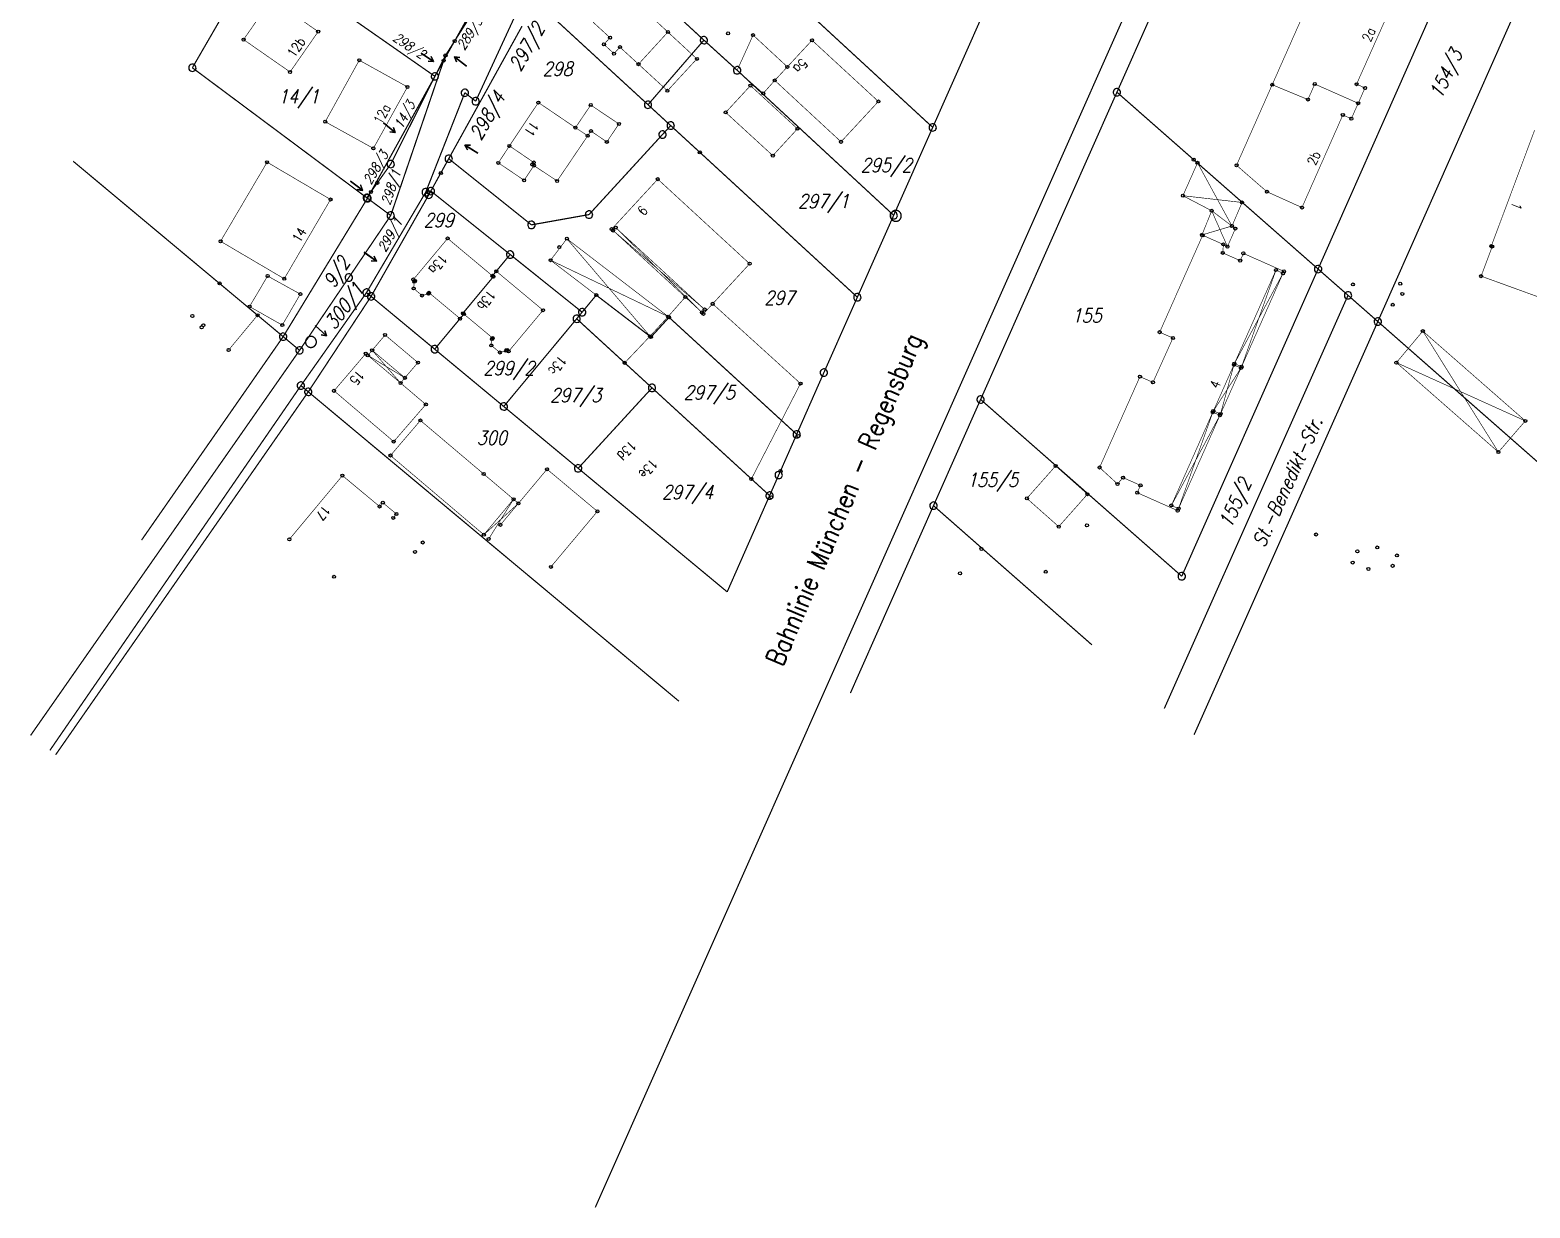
# Model space of a CAD drawing. Extents: x 4468056 to 4468688, y 5348625 to 5349303.
# Drawn here: x 4468058.5 to 4468304.9, y 5348625 to 5348818.6 of the extents above; entities that cross this region are included whole.
import ezdxf

# ---------------------------------------------------------------- set-up
doc = ezdxf.new("R2010")
doc.units = 0
doc.linetypes.add('PCMAP-LINIENTYP_046', pattern=[1, 0.35, -0.3, 0.35])
doc.layers.get('0').update_dxf_attribs({"linetype": 'CONTINUOUS'})
for name, color, linetype in [('B-T017-AMTL_PUNKTE_G-KOORDINATE', 216, 'CONTINUOUS'), ('B-T018-AMTL_PUNKTE_D-KOORDINATE', 216, 'CONTINUOUS'), ('B-T020-AMTL_FR-PFEIL', 7, 'CONTINUOUS'), ('L-T034-AMTL_FLGR_ABGEM', 216, 'CONTINUOUS'), ('L-T044-AMTL_GEBAEUDELINIE', 136, 'CONTINUOUS'), ('L-T046-AMTL_ARK_PASS_DURCHF_DIA', 136, 'PCMAP-LINIENTYP_046'), ('L-T047-AMTL_GEB_-TREPPE_TG-ZUFA', 136, 'CONTINUOUS'), ('T-T004-HAUSNUMMER_GEBAEUDETEXT', 16, 'CONTINUOUS'), ('T-T010-PARK_-_SPORTPLAETZE_BAHN', 7, 'CONTINUOUS'), ('T-T018-FLURNUMMER', 7, 'CONTINUOUS'), ('T-T026-STRASSENNAMEN', 7, 'CONTINUOUS')]:
    doc.layers.add(name, color=color, linetype=linetype)
doc.styles.add('PCMAP-TEXTTYP_004', font='simplex')
doc.styles.add('PCMAP-TEXTTYP_010', font='simplex')
doc.styles.add('PCMAP-TEXTTYP_018', font='simplex', dxfattribs={"oblique": 15})
doc.styles.add('PCMAP-TEXTTYP_026', font='simplex', dxfattribs={"oblique": 15})

# ---------------------------------------------------------------- blocks, each defined once
blk = doc.blocks.new('SYM10')
for points in [[(2.507, 4.202), (0.958, 4.953), (-0.543, 5), (-2.185, 4.437), (-3.379, 3.608), (-4.249, 2.748), (-4.882, 1.357), (-5, 0.073)], [(-5, 0.073), (-4.953, -0.912)], [(2.493, -4.416), (3.726, -3.586), (4.455, -2.364), (5, -0.885), (4.933, 0.741), (4.464, 2.007), (3.69, 3.219), (2.507, 4.202)], [(-4.953, -0.912), (-4.698, -1.945), (-3.921, -3.398), (-2.642, -4.314), (-1.366, -4.81), (0.008, -5), (1.379, -4.834), (2.493, -4.416)]]:
    blk.add_lwpolyline(points)
blk = doc.blocks.new('KREIS')
blk.add_circle((0, 0), 5)
blk = doc.blocks.new('SYM2')
blk.add_lwpolyline([(0.014, 4.998), (-0.117, 4.996), (-0.243, 4.989), (-0.382, 4.981), (-0.531, 4.968), (-0.714, 4.947), (-0.875, 4.92), (-1.102, 4.876), (-1.302, 4.825), (-1.487, 4.771), (-1.654, 4.716), (-1.834, 4.651), (-2.003, 4.578), (-2.165, 4.505), (-2.343, 4.418), (-2.504, 4.327), (-2.685, 4.218), (-2.853, 4.104), (-2.968, 4.022), (-3.116, 3.911), (-3.255, 3.794), (-3.4, 3.668), (-3.564, 3.506), (-3.668, 3.396), (-3.775, 3.276), (-3.892, 3.141), (-4.005, 2.993), (-4.092, 2.873), (-4.178, 2.747), (-4.263, 2.611), (-4.342, 2.479), (-4.433, 2.307), (-4.513, 2.143), (-4.573, 2.015), (-4.655, 1.824), (-4.705, 1.688), (-4.751, 1.551), (-4.801, 1.388), (-4.848, 1.224), (-4.892, 1.018), (-4.927, 0.84), (-4.96, 0.625), (-4.981, 0.404), (-4.995, 0.188), (-5, -0.038), (-4.993, -0.222), (-4.983, -0.4), (-4.958, -0.631), (-4.925, -0.85), (-4.881, -1.084), (-4.831, -1.284), (-4.768, -1.498), (-4.693, -1.722), (-4.609, -1.933), (-4.515, -2.145), (-4.412, -2.348), (-4.25, -2.632), (-4.114, -2.841), (-3.982, -3.019), (-3.846, -3.192), (-3.693, -3.366), (-3.541, -3.525), (-3.368, -3.689), (-3.225, -3.816), (-3.04, -3.97), (-2.846, -4.111), (-2.625, -4.256), (-2.428, -4.369), (-2.26, -4.459), (-2.057, -4.555), (-1.878, -4.634), (-1.637, -4.724), (-1.4, -4.797), (-1.201, -4.852), (-0.977, -4.904), (-0.722, -4.946), (-0.487, -4.975), (-0.272, -4.993), (0.015, -4.998), (0.278, -4.991), (0.537, -4.968), (0.762, -4.939), (1.011, -4.895), (1.231, -4.845), (1.493, -4.771), (1.722, -4.693), (1.935, -4.609), (2.165, -4.504), (2.357, -4.41), (2.577, -4.283), (2.756, -4.17), (2.925, -4.051), (3.067, -3.948), (3.212, -3.829), (3.384, -3.681), (3.519, -3.549), (3.651, -3.413), (3.793, -3.257), (3.94, -3.077), (4.069, -2.904), (4.191, -2.726), (4.317, -2.522), (4.435, -2.309), (4.536, -2.102), (4.62, -1.912), (4.698, -1.713), (4.759, -1.526), (4.813, -1.348), (4.86, -1.171), (4.901, -0.985), (4.935, -0.789), (4.963, -0.604), (4.983, -0.426), (4.993, -0.247), (5, -0.057), (4.998, 0.139), (4.988, 0.332), (4.974, 0.512), (4.951, 0.699), (4.916, 0.911), (4.871, 1.129), (4.817, 1.336), (4.752, 1.556), (4.693, 1.723), (4.613, 1.931), (4.535, 2.102), (4.435, 2.306), (4.336, 2.492), (4.24, 2.649), (4.123, 2.826), (3.994, 3.007), (3.874, 3.16), (3.712, 3.348), (3.541, 3.528), (3.359, 3.702), (3.195, 3.845), (3.022, 3.983), (2.859, 4.098), (2.675, 4.225), (2.493, 4.332), (2.322, 4.426), (2.148, 4.513), (1.966, 4.595), (1.762, 4.679), (1.582, 4.742), (1.368, 4.808), (1.162, 4.86), (0.981, 4.902), (0.785, 4.935), (0.54, 4.968), (0.32, 4.988), (0.128, 4.996), (0.014, 4.998)])
blk = doc.blocks.new('SYM60')
blk.add_lwpolyline([(-8.077, 1.827), (-8.077, 1.808), (-5.038, 0.01), (-15, 0.01), (-15, -0.01), (-5.038, -0.01), (-8.077, -1.808), (-8.077, -1.827), (-5, 0), (-8.077, 1.827)])

msp = doc.modelspace()

# ---------------------------------------------------------------- linework, layer by layer
at = {"layer": 'L-T034-AMTL_FLGR_ABGEM', "const_width": 0.2, "flags": 128}
for points in [[(4468267.48, 5348886.75), (4468151.35, 5348625.1)], [(4468256.95, 5348853.19), (4468237.06, 5348808.39)], [(4468169.2, 5348816.95), (4468148.97, 5348835.61)], [(4468085.15, 5348812.41), (4468096.03, 5348831.22)], [(4468125, 5348811), (4468096.03, 5348831.22)], [(4468136.27, 5348831.18), (4468128.25, 5348816.82)], [(4468137.06, 5348830.67), (4468128.25, 5348816.82)], [(4468180.92, 5348826.47), (4468206.79, 5348802.61)], [(4468217.22, 5348826.11), (4468206.79, 5348802.61)], [(4468290.44, 5348825.23), (4468270.11, 5348779.33)], [(4468160.01, 5348806.34), (4468141.52, 5348823.34)], [(4468279.93, 5348770.7), (4468303.76, 5348824.48)], [(4468131.7, 5348806.91), (4468137.96, 5348820.48)], [(4468127.27, 5348797.47), (4468139.31, 5348819.24)], [(4468128.25, 5348816.82), (4468126.44, 5348813.59)], [(4468126.74, 5348814.45), (4468128.25, 5348816.82)], [(4468169.2, 5348816.95), (4468160.01, 5348806.34)], [(4468174.66, 5348812), (4468169.2, 5348816.95)], [(4468117.74, 5348788.13), (4468126.44, 5348813.59)], [(4468126.74, 5348814.45), (4468125, 5348811)], [(4468125, 5348811), (4468126.44, 5348813.59)], [(4468126.74, 5348814.45), (4468126.44, 5348813.59)], [(4468113.81, 5348791.04), (4468085.15, 5348812.41)], [(4468125, 5348811), (4468114.48, 5348792)], [(4468117.74, 5348796.58), (4468125, 5348811)], [(4468174.66, 5348812), (4468200.38, 5348788.16)], [(4468129.92, 5348808.31), (4468123.49, 5348791.96)], [(4468129.92, 5348808.31), (4468131.7, 5348806.91)], [(4468237.06, 5348808.39), (4468214.66, 5348757.89)], [(4468237.06, 5348808.39), (4468270.11, 5348779.33)], [(4468163.74, 5348802.91), (4468160.01, 5348806.34)], [(4468150.32, 5348788.28), (4468162.39, 5348801.44)], [(4468163.74, 5348802.91), (4468162.39, 5348801.44)], [(4468163.74, 5348802.91), (4468168.53, 5348798.51)], [(4468200.38, 5348788.16), (4468206.79, 5348802.61)], [(4468194.41, 5348774.7), (4468168.53, 5348798.51)], [(4468065.56, 5348797.05), (4468100.07, 5348768.22)], [(4468117.74, 5348796.58), (4468114.48, 5348792)], [(4468127.27, 5348797.47), (4468125.97, 5348795.11)], [(4468127.27, 5348797.47), (4468140.86, 5348786.59)], [(4468124.33, 5348792.15), (4468125.97, 5348795.11)], [(4468113.92, 5348790.97), (4468100.07, 5348768.22)], [(4468123.49, 5348791.96), (4468113.76, 5348775.46)], [(4468113.81, 5348791.04), (4468114.48, 5348792)], [(4468113.81, 5348791.04), (4468113.92, 5348790.97)], [(4468113.92, 5348790.97), (4468114.48, 5348792)], [(4468117.74, 5348788.13), (4468113.92, 5348790.97)], [(4468124, 5348791.55), (4468114.51, 5348774.83)], [(4468123.49, 5348791.96), (4468124, 5348791.55)], [(4468124.33, 5348792.15), (4468124, 5348791.55)], [(4468124.33, 5348792.15), (4468137.36, 5348781.72)], [(4468140.86, 5348786.59), (4468150.32, 5348788.28)], [(4468117.74, 5348788.13), (4468110.85, 5348777.93)], [(4468200.38, 5348788.16), (4468194.41, 5348774.7)], [(4468135.08, 5348778.97), (4468137.36, 5348781.72)], [(4468149.19, 5348772.24), (4468137.36, 5348781.72)], [(4468135.08, 5348778.97), (4468134.45, 5348778.21)], [(4468270.11, 5348779.33), (4468247.71, 5348728.84)], [(4468270.11, 5348779.33), (4468275.03, 5348775.01)], [(4468102.76, 5348765.97), (4468110.85, 5348777.93)], [(4468129.6, 5348772.06), (4468134.61, 5348778.08)], [(4468134.61, 5348778.08), (4468134.45, 5348778.21)], [(4468102.98, 5348760.17), (4468113.76, 5348775.46)], [(4468114.51, 5348774.83), (4468104.19, 5348759.15)], [(4468113.76, 5348775.46), (4468114.51, 5348774.83)], [(4468124.96, 5348766.16), (4468114.51, 5348774.83)], [(4468149.19, 5348772.24), (4468151.51, 5348775.04)], [(4468151.51, 5348775.04), (4468160.5, 5348768.15)], [(4468188.91, 5348762.31), (4468194.41, 5348774.7)], [(4468244.84, 5348707.1), (4468275.03, 5348775.01)], [(4468275.03, 5348775.01), (4468279.93, 5348770.7)], [(4468129.13, 5348771.18), (4468124.96, 5348766.16)], [(4468129.13, 5348771.18), (4468129.76, 5348771.93)], [(4468129.6, 5348772.06), (4468129.76, 5348771.93)], [(4468136.31, 5348756.74), (4468148.29, 5348771.15)], [(4468149.19, 5348772.24), (4468148.29, 5348771.15)], [(4468148.29, 5348771.15), (4468160.67, 5348759.8)], [(4468160.5, 5348768.15), (4468163.47, 5348771.39)], [(4468184.44, 5348752.16), (4468163.47, 5348771.39)], [(4468249.74, 5348702.8), (4468279.93, 5348770.7)], [(4468323.43, 5348732.45), (4468279.93, 5348770.7)], [(4468076.81, 5348734.79), (4468100.07, 5348768.22)], [(4468102.76, 5348765.97), (4468100.07, 5348768.22)], [(4468136.31, 5348756.74), (4468124.96, 5348766.16)], [(4468102.76, 5348765.97), (4468058.57, 5348702.68)], [(4468184.44, 5348752.16), (4468188.91, 5348762.31)], [(4468102.98, 5348760.17), (4468061.74, 5348700.22)], [(4468104.19, 5348759.15), (4468062.69, 5348699.5)], [(4468102.98, 5348760.17), (4468104.19, 5348759.15)], [(4468165.1, 5348708.29), (4468104.19, 5348759.15)], [(4468160.67, 5348759.8), (4468148.54, 5348746.58)], [(4468179.99, 5348742.09), (4468160.67, 5348759.8)], [(4468136.31, 5348756.74), (4468148.54, 5348746.58)], [(4468206.92, 5348740.44), (4468214.66, 5348757.89)], [(4468214.66, 5348757.89), (4468247.71, 5348728.84)], [(4468184.44, 5348752.16), (4468181.49, 5348745.48)], [(4468148.54, 5348746.58), (4468173.02, 5348726.27)], [(4468179.99, 5348742.09), (4468181.49, 5348745.48)], [(4468179.99, 5348742.09), (4468173.02, 5348726.27)], [(4468206.92, 5348740.44), (4468193.27, 5348709.64)], [(4468206.92, 5348740.44), (4468232.95, 5348717.56)]]:
    msp.add_lwpolyline(points, dxfattribs=at)
at = {"layer": 'L-T044-AMTL_GEBAEUDELINIE', "const_width": 0.1, "flags": 128}
for points in [[(4468262.57, 5348809.62), (4468271.66, 5348830.14)], [(4468093.56, 5348817.04), (4468098.18, 5348823.68)], [(4468099.34, 5348822.87), (4468105.82, 5348818.35)], [(4468283.25, 5348825.02), (4468276.43, 5348809.71)], [(4468160.48, 5348820.88), (4468163.28, 5348818.28)], [(4468105.82, 5348818.35), (4468101.2, 5348811.72)], [(4468153.77, 5348817.35), (4468150.98, 5348819.91)], [(4468163.28, 5348818.28), (4468158.45, 5348813)], [(4468158.45, 5348813), (4468163.28, 5348818.28)], [(4468163.28, 5348818.28), (4468168.04, 5348813.87)], [(4468101.2, 5348811.72), (4468093.56, 5348817.04)], [(4468152.77, 5348816.26), (4468153.77, 5348817.35)], [(4468154.42, 5348814.74), (4468152.77, 5348816.26)], [(4468155.4, 5348815.8), (4468154.42, 5348814.74)], [(4468158.45, 5348813), (4468155.4, 5348815.8)], [(4468174.66, 5348812), (4468177.28, 5348817.78)], [(4468177.28, 5348817.78), (4468182.91, 5348812.56)], [(4468182.91, 5348812.56), (4468186.96, 5348816.93)], [(4468186.96, 5348816.93), (4468197.87, 5348806.87)], [(4468106.98, 5348803.54), (4468112.57, 5348813.65)], [(4468112.57, 5348813.65), (4468120.49, 5348809.26)], [(4468163.21, 5348808.63), (4468158.45, 5348813)], [(4468168.04, 5348813.87), (4468163.21, 5348808.63)], [(4468178.94, 5348808.2), (4468174.66, 5348812)], [(4468182.91, 5348812.56), (4468180.84, 5348810.33)], [(4468180.84, 5348810.33), (4468182.91, 5348812.56)], [(4468120.49, 5348809.26), (4468114.89, 5348799.16)], [(4468172.78, 5348805.07), (4468176.85, 5348809.48)], [(4468176.85, 5348809.48), (4468184.57, 5348802.38)], [(4468180.84, 5348810.33), (4468178.94, 5348808.2)], [(4468191.73, 5348800.24), (4468180.84, 5348810.33)], [(4468256.71, 5348796.38), (4468262.57, 5348809.62)], [(4468268.44, 5348807.19), (4468262.57, 5348809.62)], [(4468262.57, 5348809.62), (4468268.44, 5348807.19)], [(4468269.57, 5348809.73), (4468268.44, 5348807.19)], [(4468268.44, 5348807.19), (4468269.57, 5348809.73)], [(4468276.7, 5348806.58), (4468269.57, 5348809.73)], [(4468269.57, 5348809.73), (4468276.7, 5348806.58)], [(4468276.43, 5348809.71), (4468277.82, 5348809.09)], [(4468277.82, 5348809.09), (4468276.7, 5348806.58)], [(4468137.25, 5348799.57), (4468142, 5348806.69)], [(4468142, 5348806.69), (4468148.09, 5348802.57)], [(4468148.09, 5348802.57), (4468150.61, 5348806.28)], [(4468150.61, 5348806.28), (4468155.23, 5348803.18)], [(4468197.87, 5348806.87), (4468191.73, 5348800.24)], [(4468276.7, 5348806.58), (4468275.57, 5348804.04)], [(4468114.89, 5348799.16), (4468106.98, 5348803.54)], [(4468155.23, 5348803.18), (4468153.25, 5348800.23)], [(4468180.52, 5348797.97), (4468172.78, 5348805.07)], [(4468274.18, 5348804.65), (4468267.46, 5348789.44)], [(4468275.57, 5348804.04), (4468274.18, 5348804.65)], [(4468150.11, 5348801.23), (4468145.08, 5348793.81)], [(4468148.09, 5348802.57), (4468150.11, 5348801.23)], [(4468150.11, 5348801.23), (4468148.09, 5348802.57)], [(4468150.64, 5348802), (4468150.11, 5348801.23)], [(4468153.25, 5348800.23), (4468150.64, 5348802)], [(4468184.57, 5348802.38), (4468180.52, 5348797.97)], [(4468298.57, 5348783.09), (4468305.7, 5348802.18)], [(4468135.42, 5348796.78), (4468137.25, 5348799.57)], [(4468137.25, 5348799.57), (4468141.24, 5348796.85)], [(4468141.24, 5348796.85), (4468137.25, 5348799.57)], [(4468089.78, 5348783.89), (4468097.43, 5348796.89)], [(4468097.43, 5348796.89), (4468107.85, 5348790.76)], [(4468139.66, 5348793.92), (4468135.42, 5348796.78)], [(4468141.26, 5348796.34), (4468139.66, 5348793.92)], [(4468141.24, 5348796.85), (4468141.01, 5348796.51)], [(4468141.01, 5348796.51), (4468141.24, 5348796.85)], [(4468141.01, 5348796.51), (4468141.26, 5348796.34)], [(4468141.26, 5348796.34), (4468141.01, 5348796.51)], [(4468145.08, 5348793.81), (4468141.26, 5348796.34)], [(4468247.9, 5348791.38), (4468250.3, 5348796.79)], [(4468250.3, 5348796.79), (4468257.63, 5348790.27)], [(4468261.71, 5348792.03), (4468256.71, 5348796.38)], [(4468154.04, 5348785.88), (4468161.62, 5348794.1)], [(4468161.62, 5348794.1), (4468176.71, 5348780.2)], [(4468107.85, 5348790.76), (4468100.24, 5348777.73)], [(4468252.63, 5348788.91), (4468247.9, 5348791.38)], [(4468267.46, 5348789.44), (4468261.71, 5348792.03)], [(4468255.96, 5348786.4), (4468252.63, 5348788.91)], [(4468257.63, 5348790.27), (4468255.96, 5348786.4)], [(4468154.28, 5348785.66), (4468154.04, 5348785.88)], [(4468100.24, 5348777.73), (4468089.78, 5348783.89)], [(4468121.46, 5348777.61), (4468127.09, 5348784.36)], [(4468127.09, 5348784.36), (4468134.45, 5348778.21)], [(4468168.88, 5348772.19), (4468154.28, 5348785.66)], [(4468244.08, 5348768.95), (4468251.15, 5348784.88)], [(4468251.15, 5348784.88), (4468254.55, 5348783.37)], [(4468254.55, 5348783.37), (4468254.45, 5348781.98)], [(4468254.45, 5348781.98), (4468257.31, 5348780.71)], [(4468257.31, 5348780.71), (4468257.84, 5348781.9)], [(4468257.84, 5348781.9), (4468264.49, 5348778.95)], [(4468296.9, 5348778.16), (4468298.72, 5348783.03)], [(4468298.72, 5348783.03), (4468298.57, 5348783.09)], [(4468134.45, 5348778.21), (4468135.08, 5348778.97)], [(4468135.08, 5348778.97), (4468142.77, 5348772.56)], [(4468176.71, 5348780.2), (4468170.64, 5348773.61)], [(4468264.35, 5348778.63), (4468257.54, 5348763.28)], [(4468264.49, 5348778.95), (4468264.35, 5348778.63)], [(4468089.61, 5348776.97), (4468095.86, 5348771.74)], [(4468094.54, 5348773.16), (4468097.51, 5348778.18)], [(4468097.51, 5348778.18), (4468102.89, 5348775.21)], [(4468121.73, 5348777.37), (4468121.46, 5348777.61)], [(4468121.5, 5348776.14), (4468121.61, 5348777.23)], [(4468122.9, 5348774.97), (4468121.5, 5348776.14)], [(4468121.61, 5348777.23), (4468121.73, 5348777.37)], [(4468134.61, 5348778.08), (4468129.6, 5348772.06)], [(4468129.6, 5348772.06), (4468134.61, 5348778.08)], [(4468134.45, 5348778.21), (4468134.61, 5348778.08)], [(4468134.61, 5348778.08), (4468134.45, 5348778.21)], [(4468318.46, 5348770.33), (4468296.9, 5348778.16)], [(4468102.89, 5348775.21), (4468099.92, 5348770.11)], [(4468123.92, 5348775.28), (4468122.9, 5348774.97)], [(4468124.04, 5348775.43), (4468123.92, 5348775.28)], [(4468129.13, 5348771.18), (4468124.04, 5348775.43)], [(4468170.64, 5348773.61), (4468169.12, 5348771.97)], [(4468095.86, 5348771.74), (4468091.1, 5348766.02)], [(4468099.92, 5348770.11), (4468094.54, 5348773.16)], [(4468129.76, 5348771.93), (4468129.13, 5348771.18)], [(4468129.6, 5348772.06), (4468129.76, 5348771.93)], [(4468129.76, 5348771.93), (4468129.6, 5348772.06)], [(4468134.49, 5348767.98), (4468129.76, 5348771.93)], [(4468142.77, 5348772.56), (4468137.11, 5348765.79)], [(4468169.12, 5348771.97), (4468168.88, 5348772.19)], [(4468246.26, 5348767.99), (4468244.08, 5348768.95)], [(4468114.69, 5348765.98), (4468116.82, 5348768.49)], [(4468116.82, 5348768.49), (4468122.2, 5348763.96)], [(4468134.27, 5348766.77), (4468134.36, 5348767.82)], [(4468135.68, 5348765.61), (4468134.27, 5348766.77)], [(4468134.36, 5348767.82), (4468134.49, 5348767.98)], [(4468242.98, 5348760.7), (4468246.26, 5348767.99)], [(4468108.43, 5348759.31), (4468113.64, 5348765.43)], [(4468113.64, 5348765.43), (4468113.98, 5348765.14)], [(4468113.98, 5348765.14), (4468114.69, 5348765.98)], [(4468113.98, 5348765.14), (4468119.35, 5348760.6)], [(4468119.35, 5348760.6), (4468113.98, 5348765.14)], [(4468122.2, 5348763.96), (4468120.07, 5348761.45)], [(4468136.71, 5348765.89), (4468135.68, 5348765.61)], [(4468136.82, 5348766.03), (4468136.71, 5348765.89)], [(4468137.11, 5348765.79), (4468136.82, 5348766.03)], [(4468120.07, 5348761.45), (4468119.35, 5348760.6)], [(4468234.21, 5348746.71), (4468240.84, 5348761.65)], [(4468240.84, 5348761.65), (4468242.98, 5348760.7)], [(4468257.44, 5348763.06), (4468254.08, 5348755.51)], [(4468257.54, 5348763.28), (4468257.44, 5348763.06)], [(4468118.23, 5348750.97), (4468108.43, 5348759.31)], [(4468119.35, 5348760.6), (4468123.51, 5348757.07)], [(4468123.51, 5348757.07), (4468118.23, 5348750.97)], [(4468117.7, 5348748.68), (4468122.62, 5348754.44)], [(4468122.62, 5348754.44), (4468133.02, 5348745.64)], [(4468253.98, 5348755.29), (4468247.18, 5348739.95)], [(4468254.08, 5348755.51), (4468253.98, 5348755.29)], [(4468133.04, 5348735.66), (4468117.7, 5348748.68)], [(4468138.72, 5348740.81), (4468143.42, 5348746.43)], [(4468143.42, 5348746.43), (4468151.7, 5348739.5)], [(4468222.26, 5348741.63), (4468226.98, 5348746.96)], [(4468226.98, 5348746.96), (4468232.22, 5348742.32)], [(4468237.15, 5348744.01), (4468234.21, 5348746.71)], [(4468101.09, 5348734.91), (4468109.81, 5348745.38)], [(4468109.81, 5348745.38), (4468115.91, 5348740.3)], [(4468133.02, 5348745.64), (4468137.92, 5348741.49)], [(4468238.06, 5348745.05), (4468237.15, 5348744.01)], [(4468240.93, 5348743.77), (4468238.06, 5348745.05)], [(4468137.92, 5348741.49), (4468138.72, 5348740.81)], [(4468227.5, 5348736.99), (4468222.26, 5348741.63)], [(4468232.22, 5348742.32), (4468227.5, 5348736.99)], [(4468240.39, 5348742.57), (4468240.93, 5348743.77)], [(4468247.03, 5348739.62), (4468240.39, 5348742.57)], [(4468115.91, 5348740.3), (4468116.44, 5348740.93)], [(4468116.44, 5348740.93), (4468118.68, 5348739.06)], [(4468118.68, 5348739.06), (4468118.15, 5348738.43)], [(4468138.72, 5348740.81), (4468135.77, 5348737.29)], [(4468135.77, 5348737.29), (4468138.72, 5348740.81)], [(4468151.7, 5348739.5), (4468144.05, 5348730.37)], [(4468247.18, 5348739.95), (4468247.03, 5348739.62)]]:
    msp.add_lwpolyline(points, dxfattribs=at)
at = {"layer": 'L-T046-AMTL_ARK_PASS_DURCHF_DIA', "const_width": 0.1, "flags": 128}
for points in [[(4468255.96, 5348786.4), (4468250.3, 5348796.79)], [(4468247.9, 5348791.38), (4468257.63, 5348790.27)], [(4468252.63, 5348788.91), (4468255.22, 5348783.01)], [(4468154.28, 5348785.66), (4468154.72, 5348786.13)], [(4468169.32, 5348772.68), (4468154.72, 5348786.13)], [(4468168.88, 5348772.19), (4468154.72, 5348786.13)], [(4468255.96, 5348786.4), (4468251.03, 5348784.93)], [(4468146.68, 5348784.31), (4468160.34, 5348768.29)], [(4468169.32, 5348772.68), (4468154.28, 5348785.66)], [(4468163.32, 5348771.52), (4468144, 5348780.78)], [(4468263.19, 5348779.15), (4468256.37, 5348763.8)], [(4468264.35, 5348778.63), (4468256.37, 5348763.8)], [(4468263.19, 5348779.15), (4468257.54, 5348763.28)], [(4468264.35, 5348778.63), (4468263.19, 5348779.15)], [(4468166.14, 5348774.72), (4468163.32, 5348771.52)], [(4468185.07, 5348760.51), (4468170.64, 5348773.61)], [(4468168.88, 5348772.19), (4468169.32, 5348772.68)], [(4468299.74, 5348749.24), (4468287.32, 5348769.13)], [(4468156.19, 5348763.91), (4468160.34, 5348768.29)], [(4468113.98, 5348765.14), (4468120.07, 5348761.45)], [(4468114.69, 5348765.98), (4468120.07, 5348761.45)], [(4468119.35, 5348760.6), (4468114.69, 5348765.98)], [(4468177, 5348744.83), (4468156.19, 5348763.91)], [(4468257.54, 5348763.28), (4468256.37, 5348763.8)], [(4468304.16, 5348754.37), (4468282.98, 5348763.95)], [(4468256.28, 5348763.58), (4468252.92, 5348756.02)], [(4468257.44, 5348763.06), (4468252.92, 5348756.02)], [(4468256.28, 5348763.58), (4468254.08, 5348755.51)], [(4468257.44, 5348763.06), (4468256.28, 5348763.58)], [(4468177, 5348744.83), (4468185.07, 5348760.51)], [(4468252.82, 5348755.8), (4468246.01, 5348740.47)], [(4468253.98, 5348755.29), (4468246.01, 5348740.47)], [(4468252.82, 5348755.8), (4468247.18, 5348739.95)], [(4468253.98, 5348755.29), (4468252.82, 5348755.8)], [(4468254.08, 5348755.51), (4468252.92, 5348756.02)], [(4468137.92, 5348741.49), (4468133.04, 5348735.66)], [(4468137.92, 5348741.49), (4468133.84, 5348734.98)], [(4468138.72, 5348740.81), (4468133.04, 5348735.66)], [(4468247.18, 5348739.95), (4468246.01, 5348740.47)]]:
    msp.add_lwpolyline(points, dxfattribs=at)
at = {"layer": 'L-T047-AMTL_GEB_-TREPPE_TG-ZUFA', "const_width": 0.1, "flags": 128}
for points in [[(4468252.63, 5348788.91), (4468251.03, 5348784.93)], [(4468255.22, 5348783.01), (4468256.52, 5348785.98)], [(4468255.96, 5348786.4), (4468256.52, 5348785.98)], [(4468146.68, 5348784.31), (4468144, 5348780.78)], [(4468146.68, 5348784.31), (4468163.32, 5348771.52)], [(4468251.15, 5348784.88), (4468251.03, 5348784.93)], [(4468255.22, 5348783.01), (4468254.55, 5348783.37)], [(4468160.34, 5348768.29), (4468144, 5348780.78)], [(4468163.32, 5348771.52), (4468160.34, 5348768.29)], [(4468282.98, 5348763.95), (4468287.32, 5348769.13)], [(4468304.16, 5348754.37), (4468287.32, 5348769.13)], [(4468299.74, 5348749.24), (4468282.98, 5348763.95)], [(4468304.16, 5348754.37), (4468299.74, 5348749.24)]]:
    msp.add_lwpolyline(points, dxfattribs=at)

# ---------------------------------------------------------------- block references
at = {"layer": 'B-T017-AMTL_PUNKTE_G-KOORDINATE'}
for name, p, xscale, yscale, zscale in [('KREIS', (4468173.17, 5348818.06), 0.05, 0.05, 0.05), ('KREIS', (4468177.28, 5348817.78), 0.05, 0.05, 0.05), ('KREIS', (4468128.25, 5348816.82), 0.05, 0.05, 0.05), ('SYM10', (4468169.2, 5348816.95), 0.12, 0.12, 0.12), ('KREIS', (4468186.96, 5348816.93), 0.05, 0.05, 0.05), ('SYM10', (4468085.15, 5348812.41), 0.12, 0.12, 0.12), ('KREIS', (4468112.57, 5348813.65), 0.05, 0.05, 0.05), ('KREIS', (4468126.44, 5348813.59), 0.05, 0.05, 0.05), ('KREIS', (4468126.74, 5348814.45), 0.05, 0.05, 0.05), ('SYM10', (4468125, 5348811), 0.12, 0.12, 0.12), ('SYM10', (4468174.66, 5348812), 0.12, 0.12, 0.12), ('KREIS', (4468120.49, 5348809.26), 0.05, 0.05, 0.05), ('SYM10', (4468129.92, 5348808.31), 0.12, 0.12, 0.12), ('SYM10', (4468237.06, 5348808.39), 0.12, 0.12, 0.12), ('KREIS', (4468277.82, 5348809.09), 0.05, 0.05, 0.05), ('SYM10', (4468131.7, 5348806.91), 0.12, 0.12, 0.12), ('KREIS', (4468142, 5348806.69), 0.05, 0.05, 0.05), ('KREIS', (4468150.61, 5348806.28), 0.05, 0.05, 0.05), ('SYM10', (4468160.01, 5348806.34), 0.12, 0.12, 0.12), ('KREIS', (4468197.87, 5348806.87), 0.05, 0.05, 0.05), ('KREIS', (4468155.23, 5348803.18), 0.05, 0.05, 0.05), ('SYM10', (4468163.74, 5348802.91), 0.12, 0.12, 0.12), ('SYM10', (4468206.79, 5348802.61), 0.12, 0.12, 0.12), ('KREIS', (4468275.57, 5348804.04), 0.05, 0.05, 0.05), ('SYM10', (4468162.39, 5348801.44), 0.12, 0.12, 0.12), ('KREIS', (4468114.89, 5348799.16), 0.05, 0.05, 0.05), ('KREIS', (4468137.25, 5348799.57), 0.05, 0.05, 0.05), ('KREIS', (4468168.53, 5348798.51), 0.05, 0.05, 0.05), ('SYM10', (4468117.74, 5348796.58), 0.12, 0.12, 0.12), ('SYM10', (4468127.27, 5348797.47), 0.12, 0.12, 0.12), ('KREIS', (4468135.42, 5348796.78), 0.05, 0.05, 0.05), ('KREIS', (4468249.68, 5348797.3), 0.05, 0.05, 0.05), ('KREIS', (4468250.3, 5348796.79), 0.05, 0.05, 0.05), ('KREIS', (4468256.71, 5348796.38), 0.05, 0.05, 0.05), ('KREIS', (4468115.55, 5348793.5), 0.05, 0.05, 0.05), ('KREIS', (4468125.97, 5348795.11), 0.05, 0.05, 0.05), ('KREIS', (4468139.66, 5348793.92), 0.05, 0.05, 0.05), ('KREIS', (4468145.08, 5348793.81), 0.05, 0.05, 0.05), ('KREIS', (4468161.62, 5348794.1), 0.05, 0.05, 0.05), ('SYM10', (4468113.81, 5348791.04), 0.12, 0.12, 0.12), ('SYM10', (4468113.92, 5348790.97), 0.12, 0.12, 0.12), ('KREIS', (4468114.48, 5348792), 0.05, 0.05, 0.05), ('SYM10', (4468123.49, 5348791.96), 0.12, 0.12, 0.12), ('SYM10', (4468124, 5348791.55), 0.12, 0.12, 0.12), ('SYM10', (4468124.33, 5348792.15), 0.12, 0.12, 0.12), ('KREIS', (4468261.71, 5348792.03), 0.05, 0.05, 0.05), ('SYM10', (4468117.74, 5348788.13), 0.12, 0.12, 0.12), ('SYM10', (4468150.32, 5348788.28), 0.12, 0.12, 0.12), ('SYM10', (4468200.38, 5348788.16), 0.12, 0.12, 0.12), ('SYM2', (4468200.73, 5348788.07), 0.18, 0.18, 0.18), ('KREIS', (4468257.63, 5348790.27), 0.05, 0.05, 0.05), ('KREIS', (4468267.46, 5348789.44), 0.05, 0.05, 0.05), ('SYM10', (4468140.86, 5348786.59), 0.12, 0.12, 0.12), ('KREIS', (4468256.52, 5348785.98), 0.05, 0.05, 0.05), ('KREIS', (4468127.09, 5348784.36), 0.05, 0.05, 0.05), ('SYM10', (4468137.36, 5348781.72), 0.12, 0.12, 0.12), ('KREIS', (4468145.42, 5348782.93), 0.05, 0.05, 0.05), ('KREIS', (4468255.22, 5348783.01), 0.05, 0.05, 0.05), ('SYM10', (4468110.85, 5348777.93), 0.12, 0.12, 0.12), ('KREIS', (4468134.45, 5348778.21), 0.05, 0.05, 0.05), ('KREIS', (4468135.08, 5348778.97), 0.05, 0.05, 0.05), ('KREIS', (4468264.49, 5348778.95), 0.05, 0.05, 0.05), ('SYM10', (4468270.11, 5348779.33), 0.12, 0.12, 0.12), ('SYM10', (4468113.76, 5348775.46), 0.12, 0.12, 0.12), ('KREIS', (4468121.46, 5348777.61), 0.05, 0.05, 0.05), ('KREIS', (4468134.61, 5348778.08), 0.05, 0.05, 0.05), ('KREIS', (4468275.83, 5348776.8), 0.05, 0.05, 0.05), ('SYM10', (4468114.51, 5348774.83), 0.12, 0.12, 0.12), ('KREIS', (4468151.51, 5348775.04), 0.05, 0.05, 0.05), ('SYM10', (4468194.41, 5348774.7), 0.12, 0.12, 0.12), ('SYM10', (4468275.03, 5348775.01), 0.12, 0.12, 0.12), ('KREIS', (4468129.13, 5348771.18), 0.05, 0.05, 0.05), ('KREIS', (4468129.6, 5348772.06), 0.05, 0.05, 0.05), ('KREIS', (4468129.76, 5348771.93), 0.05, 0.05, 0.05), ('KREIS', (4468142.77, 5348772.56), 0.05, 0.05, 0.05), ('SYM10', (4468148.29, 5348771.15), 0.12, 0.12, 0.12), ('SYM10', (4468149.19, 5348772.24), 0.12, 0.12, 0.12), ('KREIS', (4468163.47, 5348771.39), 0.05, 0.05, 0.05), ('SYM10', (4468279.93, 5348770.7), 0.12, 0.12, 0.12), ('SYM10', (4468100.07, 5348768.22), 0.12, 0.12, 0.12), ('SYM10', (4468102.76, 5348765.97), 0.12, 0.12, 0.12), ('SYM2', (4468104.63, 5348767.35), 0.18, 0.18, 0.18), ('SYM10', (4468124.96, 5348766.16), 0.12, 0.12, 0.12), ('KREIS', (4468160.5, 5348768.15), 0.05, 0.05, 0.05), ('KREIS', (4468137.11, 5348765.79), 0.05, 0.05, 0.05), ('SYM10', (4468188.91, 5348762.31), 0.12, 0.12, 0.12), ('SYM10', (4468102.98, 5348760.17), 0.12, 0.12, 0.12), ('SYM10', (4468104.19, 5348759.15), 0.12, 0.12, 0.12), ('SYM10', (4468160.67, 5348759.8), 0.12, 0.12, 0.12), ('SYM10', (4468136.31, 5348756.74), 0.12, 0.12, 0.12), ('SYM10', (4468214.66, 5348757.89), 0.12, 0.12, 0.12), ('SYM10', (4468184.44, 5348752.16), 0.12, 0.12, 0.12), ('KREIS', (4468184.74, 5348751.89), 0.05, 0.05, 0.05), ('SYM10', (4468148.54, 5348746.58), 0.12, 0.12, 0.12), ('KREIS', (4468109.81, 5348745.38), 0.05, 0.05, 0.05), ('SYM10', (4468181.49, 5348745.48), 0.12, 0.12, 0.12), ('KREIS', (4468181.78, 5348746.13), 0.05, 0.05, 0.05), ('SYM10', (4468179.99, 5348742.09), 0.12, 0.12, 0.12), ('KREIS', (4468180.28, 5348741.82), 0.05, 0.05, 0.05), ('SYM10', (4468206.92, 5348740.44), 0.12, 0.12, 0.12), ('KREIS', (4468247.03, 5348739.62), 0.05, 0.05, 0.05), ('KREIS', (4468101.09, 5348734.91), 0.05, 0.05, 0.05), ('SYM10', (4468247.71, 5348728.84), 0.12, 0.12, 0.12)]:
    msp.add_blockref(name, p, dxfattribs=dict(at, xscale=xscale, yscale=yscale, zscale=zscale))
at = {"layer": 'B-T018-AMTL_PUNKTE_D-KOORDINATE', "xscale": 0.05, "yscale": 0.05, "zscale": 0.05}
for p in [(4468105.82, 5348818.35), (4468163.28, 5348818.28), (4468093.56, 5348817.04), (4468152.77, 5348816.26), (4468153.77, 5348817.35), (4468155.4, 5348815.8), (4468154.42, 5348814.74), (4468158.45, 5348813), (4468168.04, 5348813.87), (4468101.2, 5348811.72), (4468180.84, 5348810.33), (4468182.91, 5348812.56), (4468163.21, 5348808.63), (4468176.85, 5348809.48), (4468178.94, 5348808.2), (4468262.57, 5348809.62), (4468269.57, 5348809.73), (4468276.43, 5348809.71), (4468268.44, 5348807.19), (4468276.7, 5348806.58), (4468106.98, 5348803.54), (4468172.78, 5348805.07), (4468274.18, 5348804.65), (4468148.09, 5348802.57), (4468150.11, 5348801.23), (4468150.64, 5348802), (4468184.57, 5348802.38), (4468153.25, 5348800.23), (4468180.52, 5348797.97), (4468191.73, 5348800.24), (4468097.43, 5348796.89), (4468141.01, 5348796.51), (4468141.24, 5348796.85), (4468141.26, 5348796.34), (4468107.85, 5348790.76), (4468247.9, 5348791.38), (4468252.63, 5348788.91), (4468154.04, 5348785.88), (4468154.28, 5348785.66), (4468154.72, 5348786.13), (4468255.96, 5348786.4), (4468089.78, 5348783.89), (4468146.68, 5348784.31), (4468251.03, 5348784.93), (4468251.15, 5348784.88), (4468254.55, 5348783.37), (4468144, 5348780.78), (4468254.45, 5348781.98), (4468257.31, 5348780.71), (4468257.84, 5348781.9), (4468298.57, 5348783.09), (4468298.72, 5348783.03), (4468176.71, 5348780.2), (4468263.19, 5348779.15), (4468264.35, 5348778.63), (4468089.61, 5348776.97), (4468097.51, 5348778.18), (4468100.24, 5348777.73), (4468121.5, 5348776.14), (4468121.61, 5348777.23), (4468121.73, 5348777.37), (4468283.61, 5348776.92), (4468296.9, 5348778.16), (4468102.89, 5348775.21), (4468122.9, 5348774.97), (4468123.92, 5348775.28), (4468124.04, 5348775.43), (4468166.14, 5348774.72), (4468170.64, 5348773.61), (4468282.38, 5348773.46), (4468283.95, 5348775.24), (4468085.15, 5348771.6), (4468094.54, 5348773.16), (4468095.86, 5348771.74), (4468163.32, 5348771.52), (4468168.88, 5348772.19), (4468169.12, 5348771.97), (4468169.32, 5348772.68), (4468086.67, 5348769.75), (4468086.96, 5348770.1), (4468099.92, 5348770.11), (4468116.82, 5348768.49), (4468244.08, 5348768.95), (4468287.32, 5348769.13), (4468091.1, 5348766.02), (4468114.69, 5348765.98), (4468134.27, 5348766.77), (4468134.36, 5348767.82), (4468134.49, 5348767.98), (4468136.71, 5348765.89), (4468136.82, 5348766.03), (4468160.34, 5348768.29), (4468246.26, 5348767.99), (4468113.64, 5348765.43), (4468113.98, 5348765.14), (4468122.2, 5348763.96), (4468135.68, 5348765.61), (4468156.19, 5348763.91), (4468256.28, 5348763.58), (4468256.37, 5348763.8), (4468282.98, 5348763.95), (4468120.07, 5348761.45), (4468240.84, 5348761.65), (4468257.44, 5348763.06), (4468257.54, 5348763.28), (4468108.43, 5348759.31), (4468119.35, 5348760.6), (4468185.07, 5348760.51), (4468242.98, 5348760.7), (4468123.51, 5348757.07), (4468252.92, 5348756.02), (4468122.62, 5348754.44), (4468252.82, 5348755.8), (4468253.98, 5348755.29), (4468254.08, 5348755.51), (4468304.16, 5348754.37), (4468117.7, 5348748.68), (4468118.23, 5348750.97), (4468299.74, 5348749.24), (4468143.42, 5348746.43), (4468226.98, 5348746.96), (4468234.21, 5348746.71), (4468133.02, 5348745.64), (4468177, 5348744.83), (4468237.15, 5348744.01), (4468238.06, 5348745.05), (4468240.93, 5348743.77), (4468137.92, 5348741.49), (4468222.26, 5348741.63), (4468232.22, 5348742.32), (4468240.39, 5348742.57), (4468115.91, 5348740.3), (4468116.44, 5348740.93), (4468118.68, 5348739.06), (4468138.72, 5348740.81), (4468151.7, 5348739.5), (4468246.01, 5348740.47), (4468247.18, 5348739.95), (4468118.15, 5348738.43), (4468135.77, 5348737.29), (4468227.5, 5348736.99), (4468232.13, 5348737.2), (4468123.01, 5348734.38), (4468133.04, 5348735.66), (4468133.84, 5348734.98), (4468269.79, 5348735.7), (4468121.73, 5348732.84), (4468214.8, 5348733.32), (4468276.56, 5348732.93), (4468279.83, 5348733.57), (4468283.06, 5348732.25), (4468144.05, 5348730.37), (4468211.28, 5348729.31), (4468225.37, 5348729.57), (4468275.8, 5348731.09), (4468278.38, 5348730.03), (4468282.36, 5348730.55), (4468108.44, 5348728.75)]:
    msp.add_blockref('KREIS', p, dxfattribs=at)
at = {"layer": 'B-T020-AMTL_FR-PFEIL', "xscale": 0.25, "yscale": 0.25, "zscale": 0.25}
for p, rotation in [((4468125.83, 5348812.74), 326.04), ((4468127.26, 5348815.01), 141.05), ((4468119.44, 5348800.95), 319.97), ((4468128.87, 5348800.36), 148.39), ((4468114.12, 5348791.5), 322.27), ((4468116.41, 5348779.87), 323.97), ((4468108.1, 5348767.49), 317.49)]:
    msp.add_blockref('SYM60', p, dxfattribs=dict(at, rotation=rotation))

# ---------------------------------------------------------------- texts
at = {"layer": 'T-T004-HAUSNUMMER_GEBAEUDETEXT', "style": 'PCMAP-TEXTTYP_004', "width": 0.833333}
for s, rotation, p in [('2a', 66.0047, (4468278.71, 5348816.54)), ('12b', 55.1185, (4468101.9, 5348813.95)), ('5a', 227.1778, (4468185.24, 5348814.04)), ('12a', 61.02, (4468116.2, 5348802.96)), ('11', 236.2878, (4468140.88, 5348803.75)), ('2b', 66.1766, (4468269.69, 5348796.22)), ('9', 229.0112, (4468158.88, 5348789.88)), ('1', 249.8669, (4468302.17, 5348790.5)), ('14', 59.7022, (4468102.83, 5348783.55)), ('13a', 230.1571, (4468125.97, 5348781.93)), ('13b', 231.7614, (4468133.86, 5348776)), ('13c', 231.3604, (4468145.55, 5348765.26)), ('15', 229.5842, (4468112.35, 5348762.84)), ('4', 66.062, (4468253.71, 5348759.54)), ('13d', 225.0005, (4468157.15, 5348751.26)), ('13e', 228.381, (4468160.55, 5348748.26)), ('17', 230.2144, (4468106.76, 5348740.63))]:
    msp.add_text(s, height=1.6, rotation=rotation, dxfattribs=at).set_placement(p)
at = {"layer": 'T-T010-PARK_-_SPORTPLAETZE_BAHN', "style": 'PCMAP-TEXTTYP_010', "width": 0.833333}
msp.add_text('Bahnlinie München - Regensburg', height=3.1, rotation=66.8642, dxfattribs=at).set_placement((4468182.12, 5348713.86))
at = {"layer": 'T-T018-FLURNUMMER', "style": 'PCMAP-TEXTTYP_018', "oblique": 15, "width": 0.833333}
for s, height, rotation, p in [('289/5', 1.6, 57.6396, (4468129.82, 5348815.18)), ('297/2', 2.3, 60.2752, (4468139.03, 5348811.61)), ('298/2', 1.6, 326.2995, (4468117.92, 5348817)), ('154/3', 2.3, 64.5723, (4468290.32, 5348807.13)), ('298/4', 2.3, 60.6762, (4468132.56, 5348800.29)), ('14/3', 1.6, 61.5357, (4468119.6, 5348802.22)), ('298/3', 1.6, 59.7595, (4468114.5, 5348793.08)), ('298/1', 1.6, 71.3332, (4468117.6, 5348789.72)), ('299/1', 1.6, 60.046, (4468116.87, 5348782.02)), ('9/2', 2.3, 57.0093, (4468108.42, 5348776.04)), ('300/1', 2.3, 53.3997, (4468108.51, 5348769.18)), ('155/2', 2.3, 65.4318, (4468255.78, 5348736.58))]:
    msp.add_text(s, height=height, rotation=rotation, dxfattribs=at).set_placement(p)
for s, p in [('298', (4468142.68, 5348811.06)), ('14/1', (4468099.23, 5348806.56)), ('295/2', (4468194.96, 5348795.24)), ('297/1', (4468184.64, 5348789.32)), ('299', (4468123.15, 5348786.23)), ('297', (4468179.11, 5348773.46)), ('155', (4468229.6, 5348770.52)), ('299/2', (4468132.96, 5348761.91)), ('297/3', (4468143.93, 5348757.44)), ('297/5', (4468165.89, 5348757.89)), ('300', (4468131.86, 5348750.44)), ('297/4', (4468162.3, 5348741.53)), ('155/5', (4468212.42, 5348743.55))]:
    msp.add_text(s, height=2.3, dxfattribs=at).set_placement(p)
at = {"layer": 'T-T026-STRASSENNAMEN', "style": 'PCMAP-TEXTTYP_026', "oblique": 15, "width": 0.833333}
msp.add_text('St.-Benedikt-Str.', height=2.3, rotation=65.3172, dxfattribs=at).set_placement((4468261.29, 5348733.41))

doc.saveas('drawing.dxf')
